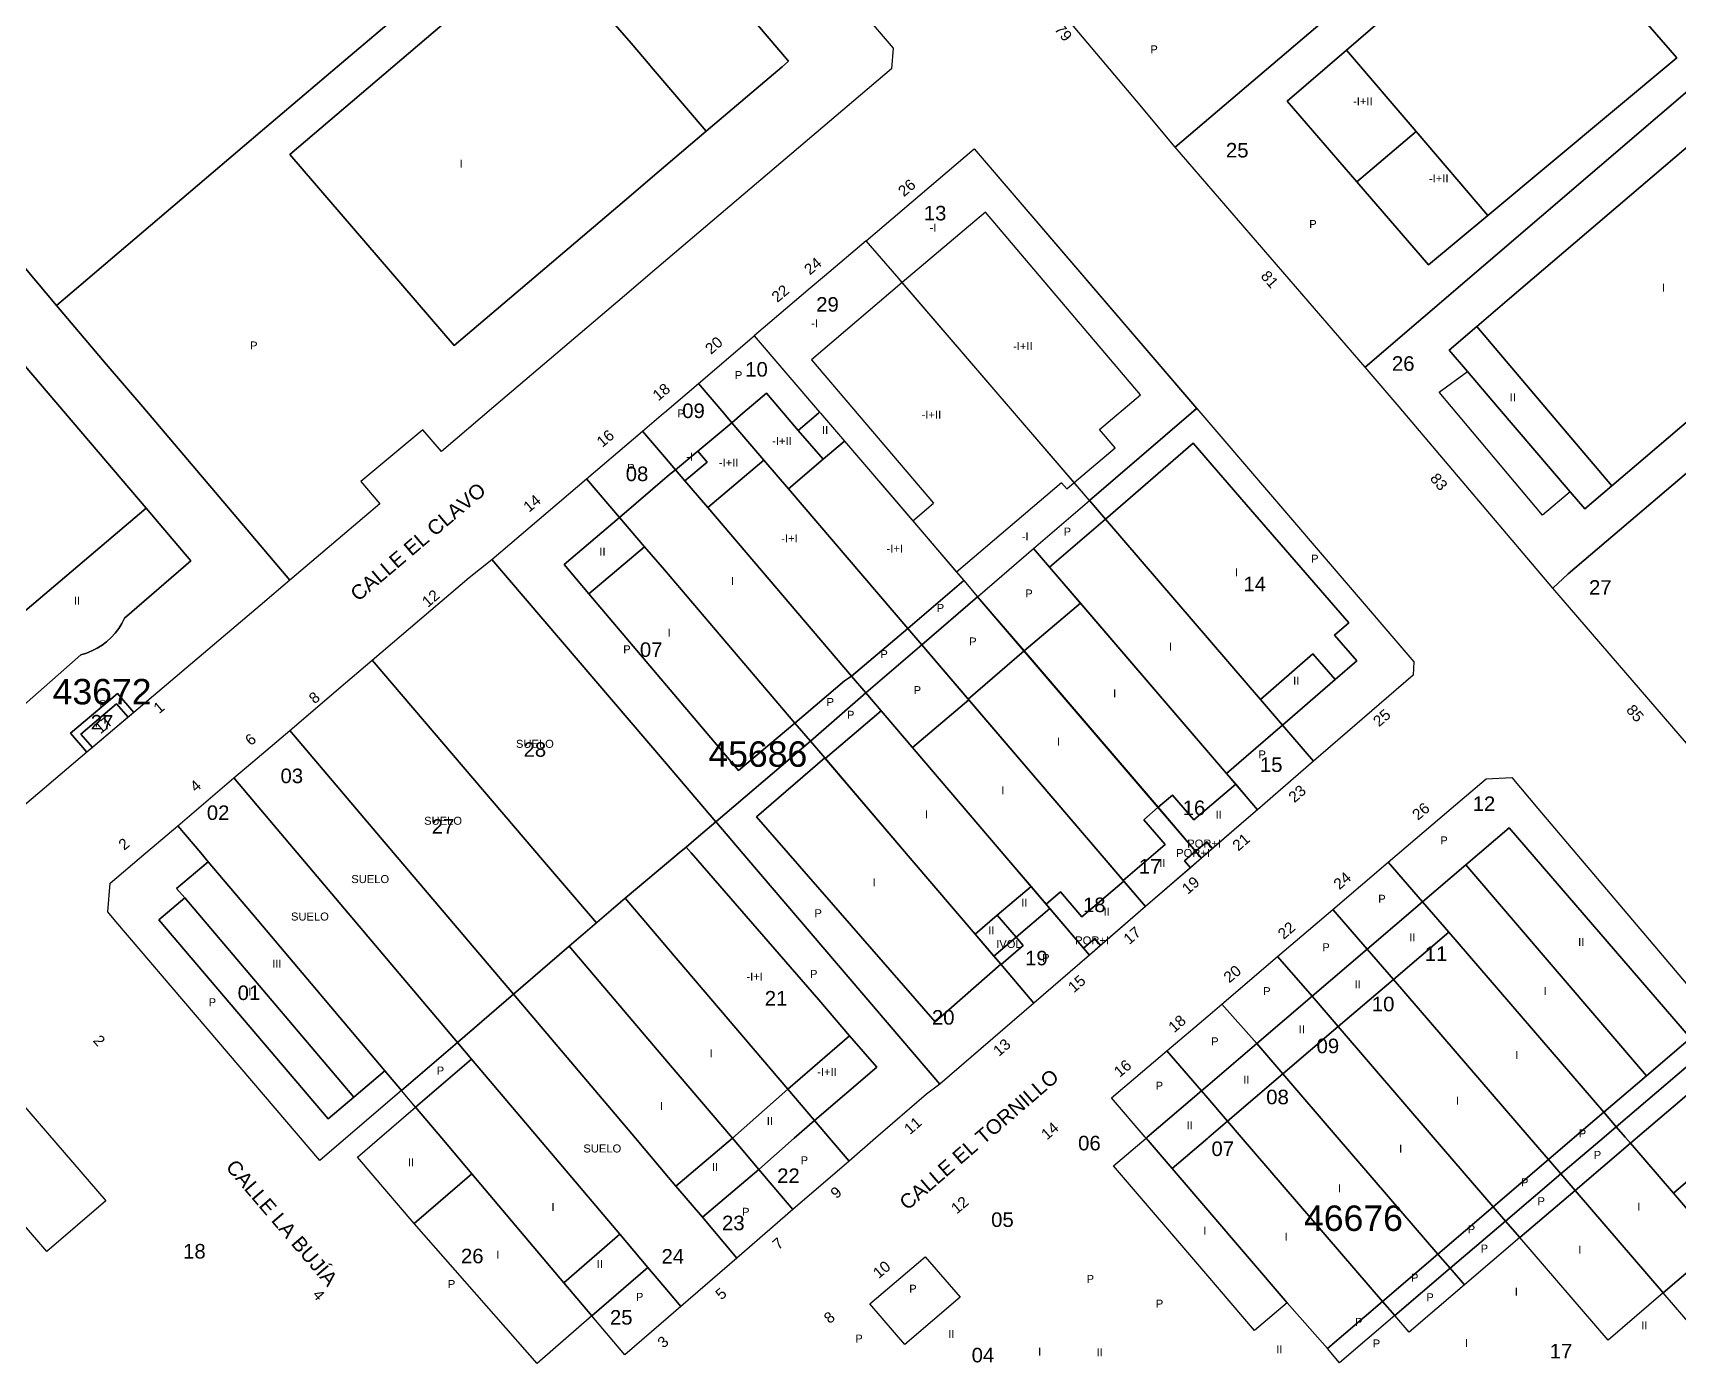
# Model space of a CAD drawing. Header units: millimetres. Extents: x 2440 to 3220, y 1839 to 2413.
# Drawn here: x 2876.5 to 3102.8, y 1839.4 to 2022.8 of the extents above; entities that cross this region are included whole.
import ezdxf
from ezdxf.enums import TextEntityAlignment as Align

# ---------------------------------------------------------------- set-up
doc = ezdxf.new("R2010")
doc.units = ezdxf.units.MM
for name, color, linetype in [('140200', 6, 'Continuous'), ('145101', 6, 'Continuous'), ('145201', 1, 'Continuous'), ('160132', 8, 'Continuous'), ('PG-AA', 8, 'Continuous'), ('PG-LI', 4, 'Continuous'), ('PG-LP', 6, 'Continuous'), ('TXT_CALLE', 7, 'Continuous'), ('TXT_NUM_POLICIA', 7, 'Continuous')]:
    doc.layers.add(name, color=color, linetype=linetype)
doc.styles.add('Arial', font='Arial Regular.ttf')
doc.styles.get("Standard").update_dxf_attribs({"font": 'ARIAL.TTF'})

msp = doc.modelspace()

# ---------------------------------------------------------------- linework, layer by layer
at = {"layer": '140200'}
for points in [[(2930.61, 2094.73), (2950.74, 2071.77), (2957.26, 2064.34), (2961.37, 2059.65), (2963.86, 2056.81), (2961.37, 2054.69), (2958.74, 2052.46), (2928.23, 2026.54), (2926.91, 2025.41), (2925.17, 2023.93), (2918.33, 2018.13), (2907.75, 2009.14), (2879.73, 1985.34), (2872.39, 1994.07), (2852.16, 2018.13), (2847.9, 2023.19), (2847.23, 2023.93), (2846.89, 2024.3), (2929.63, 2095.87), (2930.61, 2094.73), (2930.61, 2094.73)], [(3007.91, 2037.56), (3028.21, 2054.73), (3048.35, 2071.77), (3056.71, 2078.84), (3063.71, 2071.77), (3084.68, 2050.61), (3033.55, 2007.08), (3028.21, 2013.44), (3007.91, 2037.56), (3007.91, 2037.56)], [(3033.55, 2007.08), (3084.68, 2050.61), (3108.16, 2026.91), (3112.56, 2022.47), (3112.73, 2022.3), (3112.56, 2022.15), (3108.16, 2018.38), (3059.67, 1976.86), (3033.55, 2007.08), (3033.55, 2007.08)], [(2879.73, 1985.34), (2907.75, 2009.14), (2918.33, 2018.13), (2925.17, 2023.93)], [(2992.01, 2023.93), (2994.77, 2020.71), (2994.53, 2017.88), (2961.36, 1989.66), (2958.73, 1987.42), (2939.85, 1971.37), (2932.65, 1965.25), (2930.1, 1968.22), (2921.6, 1961.11), (2924.2, 1958.06), (2911.84, 1947.54), (2907.75, 1952.35), (2891.59, 1971.37), (2886.59, 1977.26), (2879.73, 1985.34), (2879.73, 1985.34)], [(3059.67, 1976.86), (3108.16, 2018.38), (3112.56, 2022.15), (3112.73, 2022.3), (3138.67, 1996.06), (3140.89, 1993.8), (3138.67, 1991.9), (3114.55, 1971.37), (3108.15, 1965.93), (3087.57, 1948.42), (3085.45, 1946.47), (3064.33, 1971.37), (3059.67, 1976.86), (3059.67, 1976.86)], [(3036.5, 1971.17), (3035.72, 1970.5), (3021.76, 1958.5), (3011.44, 1970.5), (2995.25, 1989.34), (2991.05, 1994.23), (3005.89, 2006.88), (3036.5, 1971.17), (3036.5, 1971.17)], [(2872.39, 1994.07), (2879.73, 1985.34), (2886.59, 1977.26), (2891.59, 1971.37), (2907.75, 1952.35), (2911.84, 1947.54), (2907.75, 1944.08), (2890.35, 1929.35), (2888.13, 1931.96), (2886.59, 1930.66), (2881.67, 1926.51), (2883.9, 1923.88), (2873.49, 1915.07)], [(3085.45, 1946.47), (3087.57, 1948.42), (3108.15, 1965.93), (3114.55, 1971.37), (3138.67, 1991.9), (3140.89, 1993.8), (3163.47, 1971.37), (3164.45, 1970.39), (3169.93, 1964.95), (3169.65, 1964.71), (3164.45, 1960.36), (3135.57, 1936.15), (3111.64, 1916.09), (3108.15, 1920.14), (3094.35, 1936.15), (3085.45, 1946.47), (3085.45, 1946.47)], [(2971.48, 1970.5), (2967.99, 1974.58), (2975.68, 1981.13), (2984.66, 1970.65), (2984.79, 1970.5), (2988.06, 1966.68), (3004.48, 1947.5), (3006.38, 1945.28), (2998.69, 1938.67), (2996.78, 1940.9), (2980.38, 1960.09), (2976.98, 1964.07), (2972.59, 1969.2), (2971.48, 1970.5), (2971.48, 1970.5)], [(2963.31, 1964.5), (2960.3, 1968.03), (2963.2, 1970.5), (2963.31, 1970.59), (2967.99, 1974.58), (2971.48, 1970.5), (2972.59, 1969.2), (2976.98, 1964.07), (2980.38, 1960.09), (2996.78, 1940.9), (2998.69, 1938.67), (2991, 1932.06), (2989.05, 1934.34), (2969.27, 1957.52), (2966.14, 1961.19), (2964.84, 1962.71), (2963.31, 1964.5), (2963.31, 1964.5)], [(3066.26, 1934.49), (3052.56, 1922.65), (3048.29, 1927.62), (3045.26, 1931.15), (3043.31, 1933.42), (3023.94, 1955.96), (3021.76, 1958.5), (3035.72, 1970.5), (3036.5, 1971.17), (3066.34, 1936.34), (3066.26, 1934.49), (3066.26, 1934.49)], [(2957.13, 1956.19), (2952.61, 1961.48), (2960.3, 1968.03), (2963.31, 1964.5), (2964.84, 1962.71), (2966.14, 1961.19), (2969.27, 1957.52), (2989.05, 1934.34), (2991, 1932.06), (2983.4, 1925.41), (2981.27, 1927.91), (2963.31, 1948.95), (2960.58, 1952.15), (2957.13, 1956.19), (2957.13, 1956.19)], [(2970.39, 1914.32), (2963.31, 1922.6), (2939.59, 1950.39), (2952.61, 1961.48), (2957.13, 1956.19), (2960.58, 1952.15), (2963.31, 1948.95), (2981.27, 1927.91), (2983.4, 1925.41), (2970.39, 1914.32), (2970.39, 1914.32)], [(3016.28, 1949.32), (3014.07, 1951.89), (3021.76, 1958.5), (3023.94, 1955.96), (3043.31, 1933.42), (3045.26, 1931.15), (3048.29, 1927.62), (3052.56, 1922.65), (3044.86, 1915.99), (3043.31, 1917.8), (3040.59, 1920.97), (3016.28, 1949.32), (3016.28, 1949.32)], [(3037.16, 1909.33), (3006.38, 1945.28), (3014.07, 1951.89), (3016.28, 1949.32), (3040.59, 1920.97), (3043.31, 1917.8), (3044.86, 1915.99), (3043.31, 1914.65), (3037.16, 1909.33), (3037.16, 1909.33)], [(2936.47, 1947.94), (2939.59, 1950.39), (2963.31, 1922.6), (2970.39, 1914.32), (2968.01, 1912.29), (2966.3, 1910.86), (2965.34, 1910.05), (2963.89, 1908.83), (2957.93, 1903.83), (2953.97, 1900.43), (2946.85, 1908.76), (2923.13, 1936.56), (2927.17, 1940), (2936.47, 1947.94), (2936.47, 1947.94)], [(3023.76, 1909.34), (2998.69, 1938.67), (3006.38, 1945.28), (3037.16, 1909.33), (3029.46, 1902.67), (3023.76, 1909.34), (3023.76, 1909.34)], [(3010.39, 1909.34), (2991, 1932.06), (2998.69, 1938.67), (3023.76, 1909.34), (3029.46, 1902.67), (3021.76, 1896.01), (3010.39, 1909.34), (3010.39, 1909.34)], [(2953.97, 1900.43), (2950.24, 1897.23), (2942.55, 1890.62), (2926.08, 1910.05), (2911.8, 1926.9), (2919.49, 1933.45), (2923.13, 1936.56), (2946.85, 1908.76), (2953.97, 1900.43), (2953.97, 1900.43)], [(2883.9, 1923.88), (2881.67, 1926.51), (2886.59, 1930.66), (2888.13, 1931.96), (2890.35, 1929.35), (2883.9, 1923.88), (2883.9, 1923.88)], [(2985.35, 1923.13), (2983.4, 1925.41), (2991, 1932.06), (3010.39, 1909.34), (3021.76, 1896.01), (3014.12, 1889.41), (3009.58, 1894.74), (2997.11, 1909.34), (2985.35, 1923.13), (2985.35, 1923.13)], [(2907.31, 1916.57), (2904.11, 1920.35), (2907.31, 1923.08), (2911.8, 1926.9), (2926.08, 1910.05), (2942.55, 1890.62), (2934.86, 1884), (2912.82, 1910.05), (2907.31, 1916.57), (2907.31, 1916.57)], [(2983.4, 1925.41), (2985.35, 1923.13), (2997.11, 1909.34), (3009.58, 1894.74), (3014.12, 1889.41), (3001.18, 1878.23), (2974.63, 1909.34), (2970.51, 1914.17), (2970.39, 1914.32), (2983.4, 1925.41), (2983.4, 1925.41)], [(2899.58, 1910.05), (2896.42, 1913.79), (2904.11, 1920.35), (2907.31, 1916.57), (2912.82, 1910.05), (2934.86, 1884), (2927.17, 1877.39), (2924.88, 1880.1), (2907.31, 1900.9), (2900.61, 1908.83), (2899.58, 1910.05), (2899.58, 1910.05)], [(3067.55, 1903.33), (3062.83, 1908.77), (3071.49, 1916.15), (3076.29, 1920.24), (3079.82, 1920.4), (3083.42, 1916.15), (3108.15, 1886.96), (3109.45, 1885.43), (3108.15, 1884.32), (3094.17, 1872.4), (3092.46, 1874.39), (3071.14, 1899.16), (3067.55, 1903.33), (3067.55, 1903.33)], [(2915.96, 1867.75), (2887.92, 1900.64), (2886.79, 1901.97), (2887.13, 1905.87), (2892.03, 1910.05), (2896.42, 1913.79), (2899.58, 1910.05), (2900.61, 1908.83), (2907.31, 1900.9), (2924.88, 1880.1), (2927.17, 1877.39), (2919.51, 1870.81), (2915.96, 1867.75), (2915.96, 1867.75)], [(2968.01, 1912.29), (2970.39, 1914.32), (2970.51, 1914.17), (2974.63, 1909.34), (3001.18, 1878.23), (2999.35, 1876.86), (2992.35, 1870.81), (2988.7, 1867.66), (2986.02, 1870.81), (2983.94, 1873.25), (2980.27, 1877.57), (2963.89, 1896.82), (2957.93, 1903.83), (2963.89, 1908.83), (2965.34, 1910.05), (2966.3, 1910.86), (2968.01, 1912.29), (2968.01, 1912.29)], [(3059.95, 1896.83), (3055.21, 1902.28), (3062.83, 1908.77), (3067.55, 1903.33), (3071.14, 1899.16), (3092.46, 1874.39), (3094.17, 1872.4), (3092.5, 1870.97), (3086.57, 1865.91), (3084.86, 1867.89), (3082.21, 1870.97), (3063.54, 1892.66), (3059.95, 1896.83), (3059.95, 1896.83)], [(2963.89, 1881.15), (2950.24, 1897.23), (2957.93, 1903.83), (2963.89, 1896.82), (2980.27, 1877.57), (2983.94, 1873.25), (2986.02, 1870.81), (2988.7, 1867.66), (2980.99, 1861), (2976.3, 1866.53), (2972.66, 1870.81), (2963.89, 1881.15), (2963.89, 1881.15)], [(3052.35, 1890.33), (3047.61, 1895.8), (3055.21, 1902.28), (3059.95, 1896.83), (3063.54, 1892.66), (3082.21, 1870.97), (3084.86, 1867.89), (3086.57, 1865.91), (3078.96, 1859.42), (3077.26, 1861.39), (3069.01, 1870.97), (3055.94, 1886.16), (3052.35, 1890.33), (3052.35, 1890.33)], [(2959.34, 1870.81), (2942.55, 1890.62), (2950.24, 1897.23), (2963.89, 1881.15), (2972.66, 1870.81), (2976.3, 1866.53), (2980.99, 1861), (2973.29, 1854.35), (2968.55, 1859.95), (2964.91, 1864.24), (2963.89, 1865.44), (2959.34, 1870.81), (2959.34, 1870.81)], [(3044.75, 1883.83), (3039.95, 1889.27), (3047.61, 1895.8), (3052.35, 1890.33), (3055.94, 1886.16), (3069.01, 1870.97), (3077.26, 1861.39), (3078.96, 1859.42), (3071.35, 1852.93), (3069.66, 1854.89), (3055.82, 1870.97), (3048.34, 1879.66), (3044.75, 1883.83), (3044.75, 1883.83)], [(2936.8, 1881.71), (2934.86, 1884), (2942.55, 1890.62), (2959.34, 1870.81), (2963.89, 1865.44), (2964.91, 1864.24), (2968.55, 1859.95), (2973.29, 1854.35), (2965.58, 1847.69), (2963.89, 1849.69), (2961.06, 1853.03), (2957.18, 1857.61), (2946.02, 1870.81), (2936.8, 1881.71), (2936.8, 1881.71)], [(3037.15, 1877.33), (3032.4, 1882.84), (3038.01, 1887.62), (3039.95, 1889.27), (3044.75, 1883.83), (3048.34, 1879.66), (3055.82, 1870.97), (3069.66, 1854.89), (3071.35, 1852.93), (3063.74, 1846.44), (3062.06, 1848.39), (3042.62, 1870.97), (3040.74, 1873.16), (3038.01, 1876.33), (3037.15, 1877.33), (3037.15, 1877.33)], [(3095.41, 1870.97), (3094.17, 1872.4), (3108.15, 1884.32), (3109.45, 1885.43), (3118.01, 1875.32), (3121.7, 1870.97), (3132.1, 1858.69), (3118.01, 1846.68), (3117.03, 1845.84), (3112.48, 1851.13), (3108.24, 1856.06), (3108.15, 1856.17), (3102.07, 1863.28), (3096.13, 1870.14), (3095.41, 1870.97), (3095.41, 1870.97)], [(2929.11, 1875.1), (2927.17, 1877.39), (2934.86, 1884), (2936.8, 1881.71), (2946.02, 1870.81), (2957.18, 1857.61), (2961.06, 1853.03), (2963.89, 1849.69), (2965.58, 1847.69), (2963.89, 1846.23), (2957.88, 1841.03), (2953.36, 1846.38), (2949.51, 1850.94), (2936.85, 1865.93), (2932.73, 1870.81), (2929.11, 1875.1), (2929.11, 1875.1)], [(3029.42, 1870.97), (3024.79, 1876.35), (3032.4, 1882.84), (3037.15, 1877.33), (3038.01, 1876.33), (3040.74, 1873.16), (3042.62, 1870.97), (3062.06, 1848.39), (3063.74, 1846.44), (3056.13, 1839.95), (3054.46, 1841.89), (3048.92, 1848.19), (3038.01, 1860.94), (3033.12, 1866.65), (3029.54, 1870.83), (3029.42, 1870.97), (3029.42, 1870.97)], [(3088.52, 1863.64), (3086.57, 1865.91), (3092.5, 1870.97), (3094.17, 1872.4), (3095.41, 1870.97), (3096.13, 1870.14), (3102.07, 1863.28), (3108.15, 1856.17), (3108.24, 1856.06), (3112.48, 1851.13), (3117.03, 1845.84), (3109.43, 1839.35), (3108.15, 1840.84), (3104.89, 1844.63), (3100.64, 1849.56), (3088.52, 1863.64), (3088.52, 1863.64)]]:
    msp.add_lwpolyline(points, dxfattribs=at)
at = {"layer": '160132'}
msp.add_lwpolyline([(3087.85, 1959.68), (3084.06, 1956.48), (3071.53, 1971.37), (3069.83, 1973.4), (3073.71, 1976.24)], dxfattribs=at)
at = {"layer": 'PG-LI'}
for p, q in [((3007.45, 1998.16), (2996.01, 1988.46)), ((3021.02, 1982.15), (3007.45, 1998.16)), ((2996.01, 1988.46), (2983.53, 1977.83)), ((3028.75, 1973.04), (3021.02, 1982.15)), ((2983.53, 1977.83), (3000.33, 1958.13)), ((3023.13, 1968.28), (3028.75, 1973.04)), ((3025.28, 1965.74), (3023.13, 1968.28)), ((3019.64, 1960.96), (3025.28, 1965.74)), ((3017.92, 1960.95), (3003.49, 1948.66)), ((3018.64, 1960.11), (3017.92, 1960.95)), ((3018.64, 1960.11), (3019.64, 1960.96)), ((2997.47, 1955.69), (3000.33, 1958.13))]:
    msp.add_line(p, q, dxfattribs=at)
for points in [[(2930.61, 2094.73), (2950.74, 2071.77), (2957.26, 2064.34), (2961.37, 2059.65), (2963.86, 2056.81), (2961.37, 2054.69), (2958.74, 2052.46), (2928.23, 2026.54), (2926.91, 2025.41), (2925.17, 2023.93), (2918.33, 2018.13), (2907.75, 2009.14), (2879.73, 1985.34), (2872.39, 1994.07), (2852.16, 2018.13), (2847.9, 2023.19), (2847.23, 2023.93), (2846.89, 2024.3), (2929.63, 2095.87), (2930.61, 2094.73), (2930.61, 2094.73)], [(3033.55, 2007.08), (3028.21, 2013.44), (3007.91, 2037.56), (3028.21, 2054.73), (3048.35, 2071.77), (3056.71, 2078.84), (3063.71, 2071.77), (3084.68, 2050.61), (3033.55, 2007.08), (3033.55, 2007.08)], [(3059.67, 1976.86), (3033.55, 2007.08), (3084.68, 2050.61), (3108.16, 2026.91), (3112.56, 2022.47), (3112.73, 2022.3), (3112.56, 2022.15), (3108.16, 2018.38), (3059.67, 1976.86), (3059.67, 1976.86)], [(2946.53, 2035.66), (2935.83, 2026.54), (2932.77, 2023.93), (2925.97, 2018.13), (2911.82, 2006.07), (2934.39, 1979.82), (2958.73, 2000.5), (2961.37, 2002.73), (2969.07, 2009.28), (2979.49, 2018.13), (2980.39, 2018.9), (2976.11, 2023.93), (2973.89, 2026.54), (2970.89, 2030.06), (2972.63, 2031.53), (2968.95, 2035.67), (2967.33, 2034.24), (2961.37, 2041.24), (2958.74, 2044.33), (2957.89, 2045.33), (2946.53, 2035.66), (2946.53, 2035.66)], [(2969.07, 2009.28), (2961.51, 2018.13), (2961.37, 2018.31), (2958.73, 2021.38), (2956.55, 2023.93), (2954.33, 2026.54), (2946.53, 2035.66), (2957.89, 2045.33), (2958.74, 2044.33), (2961.37, 2041.24), (2967.33, 2034.24), (2970.89, 2030.06), (2973.89, 2026.54), (2976.11, 2023.93), (2980.39, 2018.9), (2979.49, 2018.13), (2969.07, 2009.28), (2969.07, 2009.28)], [(3057.1, 2020.44), (3048.93, 2013.4), (3058.51, 2002.31), (3068.35, 1990.9), (3076.51, 1997.71), (3102.5, 2019.38), (3082.55, 2042.4), (3057.1, 2020.44), (3057.1, 2020.44)], [(3066.65, 2009.26), (3057.1, 2020.44), (3082.55, 2042.4), (3102.5, 2019.38), (3076.51, 1997.71), (3066.65, 2009.26), (3066.65, 2009.26)], [(2969.07, 2009.28), (2961.37, 2002.73), (2958.73, 2000.5), (2934.39, 1979.82), (2911.82, 2006.07), (2925.97, 2018.13), (2932.77, 2023.93), (2935.83, 2026.54), (2946.53, 2035.66), (2954.33, 2026.54), (2956.55, 2023.93), (2958.73, 2021.38), (2961.37, 2018.31), (2961.51, 2018.13), (2969.07, 2009.28), (2969.07, 2009.28)], [(2886.59, 1977.26), (2879.73, 1985.34), (2907.75, 2009.14), (2918.33, 2018.13), (2925.17, 2023.93)], [(2992.01, 2023.93), (2994.77, 2020.71), (2994.53, 2017.88), (2961.36, 1989.66), (2958.73, 1987.42), (2939.85, 1971.37), (2932.65, 1965.25), (2930.1, 1968.22), (2921.6, 1961.11), (2924.2, 1958.06), (2911.84, 1947.54), (2907.75, 1952.35), (2891.59, 1971.37), (2886.59, 1977.26), (2886.59, 1977.26)], [(3085.45, 1946.47), (3064.33, 1971.37), (3059.67, 1976.86), (3108.16, 2018.38), (3112.56, 2022.15), (3112.73, 2022.3), (3138.67, 1996.06), (3140.89, 1993.8), (3138.67, 1991.9), (3114.55, 1971.37), (3108.15, 1965.93), (3087.57, 1948.42), (3085.45, 1946.47), (3085.45, 1946.47)], [(3058.51, 2002.31), (3048.93, 2013.4), (3057.1, 2020.44), (3066.65, 2009.26), (3058.51, 2002.31), (3058.51, 2002.31)], [(3074.99, 1982.42), (3071.19, 1979.17), (3073.71, 1976.24), (3077.87, 1971.37), (3087.85, 1959.68), (3089.85, 1957.34), (3093.56, 1960.5), (3098.21, 1964.45), (3106.33, 1971.37), (3108.15, 1972.92), (3131.57, 1992.86), (3113.01, 2014.84), (3108.16, 2010.7), (3079.51, 1986.26), (3074.99, 1982.42), (3074.99, 1982.42)], [(3093.56, 1960.5), (3084.35, 1971.37), (3074.99, 1982.42), (3079.51, 1986.26), (3108.16, 2010.7), (3113.01, 2014.84), (3131.57, 1992.86), (3108.15, 1972.92), (3106.33, 1971.37), (3098.21, 1964.45), (3093.56, 1960.5), (3093.56, 1960.5)], [(2867.79, 1936.86), (2822.79, 1989.42), (2823.81, 1990.28), (2825.48, 1991.66), (2832.01, 1997.08), (2847.4, 2009.86), (2892.05, 1957.45), (2867.79, 1936.86), (2867.79, 1936.86)], [(2874.17, 1929.4), (2883.08, 1937.27), (2883.86, 1937.51), (2884.6, 1937.82), (2885.32, 1938.19), (2886.01, 1938.62), (2886.6, 1939.07), (2887.25, 1939.68), (2887.8, 1940.27), (2888.29, 1940.91), (2888.73, 1941.6), (2889.1, 1942.32), (2898.23, 1950.19), (2892.05, 1957.45), (2847.4, 2009.86)], [(3068.35, 1990.9), (3058.51, 2002.31), (3066.65, 2009.26), (3076.51, 1997.71), (3068.35, 1990.9), (3068.35, 1990.9)], [(3036.5, 1971.17), (3035.72, 1970.5), (3021.76, 1958.5), (3011.44, 1970.5), (2995.25, 1989.34), (2991.05, 1994.23), (3005.89, 2006.88), (3036.5, 1971.17), (3036.5, 1971.17)], [(2872.39, 1994.07), (2879.73, 1985.34), (2886.59, 1977.26), (2891.59, 1971.37), (2907.75, 1952.35), (2911.84, 1947.54), (2907.75, 1944.08), (2890.35, 1929.35), (2888.13, 1931.96), (2886.59, 1930.66), (2881.67, 1926.51), (2883.9, 1923.88), (2873.49, 1915.07)], [(3111.64, 1916.09), (3108.15, 1920.14), (3094.35, 1936.15), (3085.45, 1946.47), (3087.57, 1948.42), (3108.15, 1965.93), (3114.55, 1971.37), (3138.67, 1991.9), (3140.89, 1993.8), (3163.47, 1971.37), (3164.45, 1970.39), (3169.93, 1964.95), (3169.65, 1964.71), (3164.45, 1960.36), (3135.57, 1936.15), (3111.64, 1916.09), (3111.64, 1916.09)], [(2967.99, 1974.58), (2975.68, 1981.13), (2984.66, 1970.65), (2984.49, 1970.5), (2981.72, 1968.13), (2979.7, 1970.5), (2977.34, 1973.26), (2974.11, 1970.5), (2972.59, 1969.2), (2971.48, 1970.5), (2967.99, 1974.58), (2967.99, 1974.58)], [(3093.56, 1960.5), (3089.85, 1957.34), (3087.85, 1959.68), (3077.87, 1971.37), (3073.71, 1976.24), (3071.19, 1979.17), (3074.99, 1982.42), (3084.35, 1971.37), (3093.56, 1960.5), (3093.56, 1960.5)], [(2960.3, 1968.03), (2963.2, 1970.5), (2963.31, 1970.59), (2967.99, 1974.58), (2971.48, 1970.5), (2972.59, 1969.2), (2967.92, 1965.29), (2964.84, 1962.71), (2963.31, 1964.5), (2960.3, 1968.03), (2960.3, 1968.03)], [(2972.59, 1969.2), (2974.11, 1970.5), (2977.34, 1973.26), (2979.7, 1970.5), (2981.72, 1968.13), (2985.13, 1964.17), (2980.38, 1960.09), (2976.98, 1964.07), (2972.59, 1969.2), (2972.59, 1969.2)], [(2966.14, 1961.19), (2969.19, 1963.77), (2967.92, 1965.29), (2972.59, 1969.2), (2976.98, 1964.07), (2969.27, 1957.52), (2966.14, 1961.19), (2966.14, 1961.19)], [(2981.72, 1968.13), (2984.49, 1970.5), (2984.66, 1970.65), (2984.79, 1970.5), (2988.06, 1966.68), (2985.13, 1964.17), (2981.72, 1968.13), (2981.72, 1968.13)], [(3066.26, 1934.49), (3052.56, 1922.65), (3048.29, 1927.62), (3055.52, 1933.88), (3058.5, 1936.45), (3055.45, 1939.99), (3057.41, 1941.68), (3043.31, 1957.97), (3036, 1966.41), (3023.94, 1955.96), (3021.76, 1958.5), (3035.72, 1970.5), (3036.5, 1971.17), (3066.34, 1936.34), (3066.26, 1934.49), (3066.26, 1934.49)], [(2957.13, 1956.19), (2952.61, 1961.48), (2960.3, 1968.03), (2963.31, 1964.5), (2964.84, 1962.71), (2964.01, 1962.08), (2957.13, 1956.19), (2957.13, 1956.19)], [(2964.84, 1962.71), (2967.92, 1965.29), (2969.19, 1963.77), (2966.14, 1961.19), (2964.84, 1962.71), (2964.84, 1962.71)], [(2980.38, 1960.09), (2985.13, 1964.17), (2988.06, 1966.68), (3004.48, 1947.5), (2996.78, 1940.9), (2980.38, 1960.09), (2980.38, 1960.09)], [(3023.94, 1955.96), (3036, 1966.41), (3043.31, 1957.97), (3057.41, 1941.68), (3055.45, 1939.99), (3058.5, 1936.45), (3055.52, 1933.88), (3052.47, 1937.4), (3045.26, 1931.15), (3043.31, 1933.42), (3023.94, 1955.96), (3023.94, 1955.96)], [(2981.27, 1927.91), (2963.31, 1948.95), (2960.58, 1952.15), (2957.13, 1956.19), (2964.01, 1962.08), (2964.84, 1962.71), (2966.14, 1961.19), (2969.27, 1957.52), (2989.05, 1934.34), (2988.06, 1933.69), (2981.27, 1927.91), (2981.27, 1927.91)], [(2969.27, 1957.52), (2976.98, 1964.07), (2980.38, 1960.09), (2996.78, 1940.9), (2989.05, 1934.34), (2969.27, 1957.52), (2969.27, 1957.52)], [(2981.27, 1927.91), (2983.4, 1925.41), (2970.39, 1914.32), (2963.31, 1922.6), (2939.59, 1950.39), (2952.61, 1961.48), (2957.13, 1956.19), (2949.53, 1949.69), (2952.92, 1945.68), (2973.51, 1921.39), (2981.27, 1927.91), (2981.27, 1927.91)], [(3014.07, 1951.89), (3021.76, 1958.5), (3023.94, 1955.96), (3016.28, 1949.32), (3014.07, 1951.89), (3014.07, 1951.89)], [(2892.05, 1957.45), (2898.23, 1950.19), (2889.1, 1942.32), (2888.73, 1941.6), (2888.29, 1940.91), (2887.8, 1940.27), (2887.25, 1939.68), (2886.6, 1939.07), (2886.01, 1938.62), (2885.32, 1938.19), (2884.6, 1937.82), (2883.86, 1937.51), (2883.08, 1937.27), (2874.17, 1929.4), (2867.79, 1936.86), (2892.05, 1957.45), (2892.05, 1957.45)], [(2952.92, 1945.68), (2949.53, 1949.69), (2957.13, 1956.19), (2960.58, 1952.15), (2952.92, 1945.68), (2952.92, 1945.68)], [(3016.28, 1949.32), (3023.94, 1955.96), (3043.31, 1933.42), (3045.26, 1931.15), (3048.29, 1927.62), (3043.31, 1923.32), (3040.59, 1920.97), (3016.28, 1949.32), (3016.28, 1949.32)], [(2981.27, 1927.91), (2973.51, 1921.39), (2952.92, 1945.68), (2960.58, 1952.15), (2963.31, 1948.95), (2981.27, 1927.91), (2981.27, 1927.91)], [(3012.77, 1937.82), (3006.38, 1945.28), (3014.07, 1951.89), (3016.28, 1949.32), (3020.52, 1944.38), (3012.77, 1937.82), (3012.77, 1937.82)], [(2936.47, 1947.94), (2939.59, 1950.39), (2963.31, 1922.6), (2970.39, 1914.32), (2968.01, 1912.29), (2966.3, 1910.86), (2965.34, 1910.05), (2963.89, 1908.83), (2957.93, 1903.83), (2953.97, 1900.43), (2946.85, 1908.76), (2923.13, 1936.56), (2927.17, 1940), (2936.47, 1947.94), (2936.47, 1947.94)], [(2996.78, 1940.9), (3004.48, 1947.5), (3006.38, 1945.28), (2998.69, 1938.67), (2996.78, 1940.9), (2996.78, 1940.9)], [(3005.09, 1931.18), (2998.69, 1938.67), (3006.38, 1945.28), (3012.77, 1937.82), (3005.09, 1931.18), (3005.09, 1931.18)], [(3031.18, 1916.32), (3012.77, 1937.82), (3020.52, 1944.38), (3040.59, 1920.97), (3041.87, 1919.48), (3036.09, 1914.58), (3033.16, 1918), (3031.18, 1916.32), (3031.18, 1916.32)], [(2989.05, 1934.34), (2996.78, 1940.9), (2998.69, 1938.67), (2991, 1932.06), (2989.05, 1934.34), (2989.05, 1934.34)], [(2997.42, 1924.54), (2991, 1932.06), (2998.69, 1938.67), (3005.17, 1931.09), (2997.42, 1924.54), (2997.42, 1924.54)], [(3026.41, 1906.24), (3023.76, 1909.34), (3005.09, 1931.18), (3012.77, 1937.82), (3031.18, 1916.32), (3029.21, 1914.62), (3032.14, 1911.2), (3026.41, 1906.24), (3026.41, 1906.24)], [(3045.26, 1931.15), (3052.47, 1937.4), (3055.52, 1933.88), (3048.29, 1927.62), (3045.26, 1931.15), (3045.26, 1931.15)], [(2953.97, 1900.43), (2950.24, 1897.23), (2942.55, 1890.62), (2926.08, 1910.05), (2911.8, 1926.9), (2919.49, 1933.45), (2923.13, 1936.56), (2946.85, 1908.76), (2953.97, 1900.43), (2953.97, 1900.43)], [(2989.05, 1934.34), (2991, 1932.06), (2983.4, 1925.41), (2981.27, 1927.91), (2988.06, 1933.69), (2989.05, 1934.34), (2989.05, 1934.34)], [(2884.67, 1924.53), (2883.9, 1923.88), (2881.67, 1926.51), (2886.59, 1930.66), (2888.13, 1931.96), (2890.35, 1929.35), (2889.59, 1928.7), (2888.01, 1930.55), (2883.08, 1926.39), (2884.67, 1924.53), (2884.67, 1924.53)], [(2884.67, 1924.53), (2883.08, 1926.39), (2888.01, 1930.55), (2889.59, 1928.7), (2884.67, 1924.53), (2884.67, 1924.53)], [(2985.43, 1923.04), (2985.35, 1923.13), (2983.4, 1925.41), (2991, 1932.06), (2993.11, 1929.59), (2985.43, 1923.04), (2985.43, 1923.04)], [(3015.79, 1903.01), (3010.39, 1909.34), (2997.42, 1924.54), (3005.17, 1931.09), (3023.76, 1909.34), (3026.49, 1906.15), (3020.7, 1901.25), (3017.78, 1904.69), (3015.79, 1903.01), (3015.79, 1903.01)], [(3006.04, 1898.89), (2997.11, 1909.34), (2985.43, 1923.04), (2993.11, 1929.59), (3010.39, 1909.34), (3013.72, 1905.44), (3009.08, 1901.49), (3006.04, 1898.89), (3006.04, 1898.89)], [(2907.31, 1916.57), (2904.11, 1920.35), (2907.31, 1923.08), (2911.8, 1926.9), (2926.08, 1910.05), (2942.55, 1890.62), (2934.86, 1884), (2912.82, 1910.05), (2907.31, 1916.57), (2907.31, 1916.57)], [(3040.59, 1920.97), (3043.31, 1923.32), (3048.29, 1927.62), (3052.56, 1922.65), (3044.86, 1915.99), (3043.31, 1917.8), (3040.59, 1920.97), (3040.59, 1920.97)], [(2983.4, 1925.41), (2985.35, 1923.13), (2975.99, 1915), (3000.55, 1886.84), (3009.58, 1894.74), (3014.12, 1889.41), (3001.18, 1878.23), (2974.63, 1909.34), (2970.51, 1914.17), (2970.39, 1914.32), (2983.4, 1925.41), (2983.4, 1925.41)], [(2975.99, 1915), (2985.35, 1923.13), (2997.11, 1909.34), (3009.58, 1894.74), (3000.55, 1886.84), (2975.99, 1915), (2975.99, 1915)], [(2899.58, 1910.05), (2896.42, 1913.79), (2904.11, 1920.35), (2907.31, 1916.57), (2912.82, 1910.05), (2934.86, 1884), (2927.17, 1877.39), (2924.88, 1880.1), (2907.31, 1900.9), (2900.61, 1908.83), (2899.58, 1910.05), (2899.58, 1910.05)], [(3036.36, 1910.27), (3031.18, 1916.32), (3033.16, 1918), (3036.09, 1914.58), (3041.87, 1919.48), (3043.31, 1917.8), (3044.86, 1915.99), (3043.31, 1914.65), (3038.68, 1910.64), (3037.88, 1911.58), (3036.36, 1910.27), (3036.36, 1910.27)], [(3062.83, 1908.77), (3071.49, 1916.15), (3076.29, 1920.24), (3079.82, 1920.4), (3083.42, 1916.15), (3108.15, 1886.96), (3109.45, 1885.43), (3108.15, 1884.32), (3094.17, 1872.4), (3092.46, 1874.39), (3098.33, 1879.41), (3104.39, 1884.58), (3079.47, 1913.52), (3073.51, 1908.42), (3067.55, 1903.33), (3062.83, 1908.77), (3062.83, 1908.77)], [(3035.65, 1908.02), (3029.46, 1902.67), (3026.41, 1906.24), (3032.14, 1911.2), (3029.21, 1914.62), (3031.18, 1916.32), (3036.35, 1910.28), (3034.83, 1908.97), (3035.65, 1908.02), (3035.65, 1908.02)], [(2924.88, 1880.1), (2927.17, 1877.39), (2919.51, 1870.81), (2915.96, 1867.75), (2887.92, 1900.64), (2886.79, 1901.97), (2887.13, 1905.87), (2892.03, 1910.05), (2896.42, 1913.79), (2899.58, 1910.05), (2900.61, 1908.83), (2896.26, 1905.14), (2897.37, 1903.85), (2893.83, 1900.85), (2917.07, 1873.47), (2920.62, 1876.48), (2924.88, 1880.1), (2924.88, 1880.1)], [(2968.01, 1912.29), (2970.39, 1914.32), (2970.51, 1914.17), (2974.63, 1909.34), (3001.18, 1878.23), (2999.35, 1876.86), (2992.35, 1870.81), (2988.7, 1867.66), (2986.02, 1870.81), (2983.94, 1873.25), (2992.51, 1880.59), (2988.78, 1884.92), (2984.55, 1889.84), (2967, 1910.05), (2966.3, 1910.86), (2968.01, 1912.29), (2968.01, 1912.29)], [(3073.51, 1908.42), (3079.47, 1913.52), (3104.39, 1884.58), (3098.33, 1879.41), (3073.51, 1908.42), (3073.51, 1908.42)], [(2957.93, 1903.83), (2963.89, 1908.83), (2965.34, 1910.05), (2966.3, 1910.86), (2967, 1910.05), (2984.55, 1889.84), (2988.78, 1884.92), (2980.27, 1877.57), (2963.89, 1896.82), (2957.93, 1903.83), (2957.93, 1903.83)], [(3035.65, 1908.02), (3034.83, 1908.97), (3036.35, 1910.28), (3037.16, 1909.33), (3035.65, 1908.02), (3035.65, 1908.02)], [(3038.68, 1910.64), (3037.16, 1909.33), (3036.36, 1910.27), (3037.88, 1911.58), (3038.68, 1910.64), (3038.68, 1910.64)], [(2897.37, 1903.85), (2896.26, 1905.14), (2900.61, 1908.83), (2907.31, 1900.9), (2924.88, 1880.1), (2920.62, 1876.48), (2897.37, 1903.85), (2897.37, 1903.85)], [(3055.21, 1902.28), (3062.83, 1908.77), (3067.55, 1903.33), (3059.95, 1896.83), (3055.21, 1902.28), (3055.21, 1902.28)], [(3067.55, 1903.33), (3073.51, 1908.42), (3098.33, 1879.41), (3092.46, 1874.39), (3071.14, 1899.16), (3067.55, 1903.33), (3067.55, 1903.33)], [(3020.95, 1896.96), (3015.79, 1903.01), (3017.78, 1904.69), (3020.7, 1901.25), (3026.49, 1906.15), (3029.46, 1902.67), (3023.28, 1897.32), (3022.48, 1898.26), (3020.95, 1896.96), (3020.95, 1896.96)], [(2920.62, 1876.48), (2917.07, 1873.47), (2893.83, 1900.85), (2897.37, 1903.85), (2920.62, 1876.48), (2920.62, 1876.48)], [(2950.24, 1897.23), (2957.93, 1903.83), (2963.89, 1896.82), (2980.27, 1877.57), (2972.66, 1870.81), (2963.89, 1881.15), (2950.24, 1897.23), (2950.24, 1897.23)], [(3011.67, 1898.45), (3009.08, 1901.49), (3013.72, 1905.44), (3016.31, 1902.4), (3011.67, 1898.45), (3011.67, 1898.45)], [(3059.95, 1896.83), (3067.55, 1903.33), (3071.14, 1899.16), (3063.54, 1892.66), (3059.95, 1896.83), (3059.95, 1896.83)], [(3008.63, 1895.85), (3006.04, 1898.89), (3009.08, 1901.49), (3011.67, 1898.45), (3008.63, 1895.85), (3008.63, 1895.85)], [(3016.31, 1902.4), (3021.76, 1896.01), (3014.12, 1889.41), (3009.61, 1894.71), (3012.65, 1897.3), (3011.67, 1898.45), (3016.31, 1902.4), (3016.31, 1902.4)], [(3047.61, 1895.8), (3055.21, 1902.28), (3059.95, 1896.83), (3052.35, 1890.33), (3047.61, 1895.8), (3047.61, 1895.8)], [(3063.54, 1892.66), (3071.14, 1899.16), (3092.46, 1874.39), (3088.46, 1870.97), (3084.86, 1867.89), (3082.21, 1870.97), (3063.54, 1892.66), (3063.54, 1892.66)], [(2942.55, 1890.62), (2950.24, 1897.23), (2963.89, 1881.15), (2972.66, 1870.81), (2964.91, 1864.24), (2963.89, 1865.44), (2959.34, 1870.81), (2942.55, 1890.62), (2942.55, 1890.62)], [(3009.61, 1894.71), (3009.58, 1894.74), (3008.63, 1895.85), (3011.67, 1898.45), (3012.65, 1897.3), (3009.61, 1894.71), (3009.61, 1894.71)], [(3023.28, 1897.32), (3021.76, 1896.01), (3020.95, 1896.96), (3022.48, 1898.26), (3023.28, 1897.32), (3023.28, 1897.32)], [(3052.35, 1890.33), (3059.95, 1896.83), (3063.54, 1892.66), (3055.94, 1886.16), (3052.35, 1890.33), (3052.35, 1890.33)], [(3039.95, 1889.27), (3047.61, 1895.8), (3052.35, 1890.33), (3044.75, 1883.83), (3039.95, 1889.27), (3039.95, 1889.27)], [(3055.94, 1886.16), (3063.54, 1892.66), (3082.21, 1870.97), (3084.86, 1867.89), (3077.26, 1861.39), (3069.01, 1870.97), (3055.94, 1886.16), (3055.94, 1886.16)], [(2934.86, 1884), (2942.55, 1890.62), (2959.34, 1870.81), (2963.89, 1865.44), (2964.91, 1864.24), (2968.55, 1859.95), (2973.29, 1854.35), (2965.58, 1847.69), (2963.89, 1849.69), (2961.06, 1853.03), (2957.18, 1857.61), (2946.02, 1870.81), (2936.8, 1881.71), (2934.86, 1884), (2934.86, 1884)], [(3044.75, 1883.83), (3052.35, 1890.33), (3055.94, 1886.16), (3048.34, 1879.66), (3044.75, 1883.83), (3044.75, 1883.83)], [(3032.4, 1882.84), (3038.01, 1887.62), (3039.95, 1889.27), (3044.75, 1883.83), (3038.01, 1878.07), (3037.15, 1877.33), (3032.4, 1882.84), (3032.4, 1882.84)], [(3048.34, 1879.66), (3055.94, 1886.16), (3069.01, 1870.97), (3077.26, 1861.39), (3069.66, 1854.89), (3055.82, 1870.97), (3048.34, 1879.66), (3048.34, 1879.66)], [(3094.17, 1872.4), (3108.15, 1884.32), (3109.45, 1885.43), (3118.01, 1875.32), (3121.7, 1870.97), (3132.1, 1858.69), (3118.01, 1846.68), (3117.03, 1845.84), (3112.48, 1851.13), (3118.01, 1855.86), (3118.29, 1856.1), (3124.4, 1861.33), (3118.01, 1868.76), (3116.11, 1870.97), (3108.15, 1880.22), (3108.06, 1880.32), (3101.99, 1875.14), (3097.1, 1870.97), (3096.13, 1870.14), (3095.41, 1870.97), (3094.17, 1872.4), (3094.17, 1872.4)], [(2927.17, 1877.39), (2934.86, 1884), (2936.8, 1881.71), (2929.11, 1875.1), (2927.17, 1877.39), (2927.17, 1877.39)], [(2980.27, 1877.57), (2988.78, 1884.92), (2992.51, 1880.59), (2983.94, 1873.25), (2980.27, 1877.57), (2980.27, 1877.57)], [(3037.15, 1877.33), (3038.01, 1878.07), (3044.75, 1883.83), (3048.34, 1879.66), (3040.74, 1873.16), (3038.01, 1876.33), (3037.15, 1877.33), (3037.15, 1877.33)], [(2929.11, 1875.1), (2936.8, 1881.71), (2946.02, 1870.81), (2957.18, 1857.61), (2949.51, 1850.94), (2936.85, 1865.93), (2932.73, 1870.81), (2929.11, 1875.1), (2929.11, 1875.1)], [(3024.79, 1876.35), (3032.4, 1882.84), (3037.15, 1877.33), (3029.7, 1870.97), (3029.54, 1870.83), (3029.42, 1870.97), (3024.79, 1876.35), (3024.79, 1876.35)], [(3040.74, 1873.16), (3048.34, 1879.66), (3055.82, 1870.97), (3069.66, 1854.89), (3062.06, 1848.39), (3042.62, 1870.97), (3040.74, 1873.16), (3040.74, 1873.16)], [(3096.13, 1870.14), (3097.1, 1870.97), (3101.99, 1875.14), (3108.06, 1880.32), (3108.15, 1880.22), (3116.11, 1870.97), (3118.01, 1868.76), (3124.4, 1861.33), (3118.29, 1856.1), (3118.01, 1856.43), (3108.15, 1867.93), (3107.88, 1868.25), (3102.07, 1863.28), (3096.13, 1870.14), (3096.13, 1870.14)], [(2878.43, 1855.23), (2865.83, 1869.85), (2873.94, 1876.83), (2886.54, 1862.21), (2878.43, 1855.23), (2878.43, 1855.23)], [(2972.66, 1870.81), (2980.27, 1877.57), (2983.94, 1873.25), (2981.17, 1870.81), (2976.3, 1866.53), (2972.66, 1870.81), (2972.66, 1870.81)], [(3029.54, 1870.83), (3029.7, 1870.97), (3037.15, 1877.33), (3038.01, 1876.33), (3040.74, 1873.16), (3038.17, 1870.97), (3038.01, 1870.83), (3033.12, 1866.65), (3029.54, 1870.83), (3029.54, 1870.83)], [(2928.91, 1859.1), (2921.12, 1868.2), (2924.14, 1870.81), (2929.11, 1875.1), (2932.73, 1870.81), (2936.85, 1865.93), (2928.91, 1859.1), (2928.91, 1859.1)], [(3084.86, 1867.89), (3088.46, 1870.97), (3092.46, 1874.39), (3094.17, 1872.4), (3092.5, 1870.97), (3086.57, 1865.91), (3084.86, 1867.89), (3084.86, 1867.89)], [(2976.3, 1866.53), (2981.17, 1870.81), (2983.94, 1873.25), (2986.02, 1870.81), (2988.7, 1867.66), (2980.99, 1861), (2976.3, 1866.53), (2976.3, 1866.53)], [(3033.12, 1866.65), (3038.01, 1870.83), (3038.17, 1870.97), (3040.74, 1873.16), (3042.62, 1870.97), (3062.06, 1848.39), (3054.46, 1841.89), (3048.92, 1848.19), (3038.01, 1860.94), (3033.12, 1866.65), (3033.12, 1866.65)], [(3086.57, 1865.91), (3092.5, 1870.97), (3094.17, 1872.4), (3095.41, 1870.97), (3096.13, 1870.14), (3088.52, 1863.64), (3086.57, 1865.91), (3086.57, 1865.91)], [(2964.91, 1864.24), (2972.66, 1870.81), (2976.3, 1866.53), (2968.55, 1859.95), (2964.91, 1864.24), (2964.91, 1864.24)], [(3025.07, 1867), (3029.54, 1870.83), (3033.12, 1866.65), (3038.01, 1860.94), (3048.92, 1848.19), (3044.45, 1844.36), (3038.01, 1851.88), (3025.07, 1867), (3025.07, 1867)], [(3088.52, 1863.64), (3096.13, 1870.14), (3102.07, 1863.28), (3108.15, 1856.17), (3108.24, 1856.06), (3108.15, 1855.98), (3100.64, 1849.56), (3088.52, 1863.64), (3088.52, 1863.64)], [(3077.26, 1861.39), (3084.86, 1867.89), (3086.57, 1865.91), (3078.96, 1859.42), (3077.26, 1861.39), (3077.26, 1861.39)], [(3102.07, 1863.28), (3107.88, 1868.25), (3108.15, 1867.93), (3118.01, 1856.43), (3118.29, 1856.1), (3118.01, 1855.86), (3112.48, 1851.13), (3108.24, 1856.06), (3108.15, 1856.17), (3102.07, 1863.28), (3102.07, 1863.28)], [(2928.91, 1859.1), (2936.85, 1865.93), (2949.51, 1850.94), (2953.36, 1846.38), (2945.81, 1839.83), (2928.91, 1859.1), (2928.91, 1859.1)], [(2968.55, 1859.95), (2976.3, 1866.53), (2980.99, 1861), (2973.29, 1854.35), (2968.55, 1859.95), (2968.55, 1859.95)], [(3078.96, 1859.42), (3086.57, 1865.91), (3088.52, 1863.64), (3080.92, 1857.15), (3078.96, 1859.42), (3078.96, 1859.42)], [(3080.92, 1857.15), (3088.52, 1863.64), (3100.64, 1849.56), (3093.05, 1843.06), (3080.92, 1857.15), (3080.92, 1857.15)], [(3069.66, 1854.89), (3077.26, 1861.39), (3078.96, 1859.42), (3071.35, 1852.93), (3069.66, 1854.89), (3069.66, 1854.89)], [(3071.35, 1852.93), (3078.96, 1859.42), (3080.92, 1857.15), (3073.31, 1850.65), (3071.35, 1852.93), (3071.35, 1852.93)], [(2949.51, 1850.94), (2957.18, 1857.61), (2961.06, 1853.03), (2953.36, 1846.38), (2949.51, 1850.94), (2949.51, 1850.94)], [(3100.64, 1849.56), (3108.15, 1855.98), (3108.24, 1856.06), (3112.48, 1851.13), (3108.15, 1847.42), (3104.89, 1844.63), (3100.64, 1849.56), (3100.64, 1849.56)], [(2991.57, 1848.04), (2999.18, 1854.52), (3003.97, 1848.95), (2996.37, 1842.45), (2991.57, 1848.04), (2991.57, 1848.04)], [(3062.06, 1848.39), (3069.66, 1854.89), (3071.35, 1852.93), (3063.74, 1846.44), (3062.06, 1848.39), (3062.06, 1848.39)], [(2953.36, 1846.38), (2961.06, 1853.03), (2963.89, 1849.69), (2965.58, 1847.69), (2963.89, 1846.23), (2957.88, 1841.03), (2953.36, 1846.38), (2953.36, 1846.38)], [(3063.74, 1846.44), (3071.35, 1852.93), (3073.31, 1850.65), (3065.71, 1844.16), (3063.74, 1846.44), (3063.74, 1846.44)], [(3054.46, 1841.89), (3062.06, 1848.39), (3063.74, 1846.44), (3056.13, 1839.95), (3054.46, 1841.89), (3054.46, 1841.89)]]:
    msp.add_lwpolyline(points, dxfattribs=at)
at = {"layer": 'PG-LP'}
for points in [[(2930.6, 2094.73), (2950.73, 2071.77), (2957.25, 2064.34), (2961.36, 2059.65), (2963.85, 2056.81), (2961.36, 2054.69), (2958.73, 2052.46), (2928.23, 2026.54), (2926.9, 2025.41), (2925.16, 2023.93), (2918.33, 2018.13), (2907.75, 2009.14), (2879.73, 1985.34), (2872.39, 1994.07), (2852.16, 2018.13), (2847.9, 2023.19), (2847.22, 2023.93), (2846.89, 2024.3), (2929.63, 2095.87), (2930.6, 2094.73)], [(2991.05, 1994.23), (3005.89, 2006.88)], [(3005.89, 2006.88), (3036.49, 1971.17)], [(2995.25, 1989.34), (2991.05, 1994.23), (2985.32, 1989.34), (2983.37, 1987.68), (2975.68, 1981.13), (2984.66, 1970.65), (2984.79, 1970.5), (2988.06, 1966.68), (2997.47, 1955.69)], [(2995.25, 1989.34), (2991.05, 1994.23)], [(2996.01, 1988.46), (2995.25, 1989.34)], [(2996.01, 1988.46), (2995.25, 1989.34)], [(3019.64, 1960.96), (3011.44, 1970.5), (2996.01, 1988.46)], [(3011.44, 1970.5), (2996.01, 1988.46)], [(3019.64, 1960.96), (3011.44, 1970.5)], [(3035.72, 1970.5), (3021.76, 1958.5)], [(3036.49, 1971.17), (3035.72, 1970.5)], [(3003.49, 1948.66), (3004.48, 1947.5), (3006.38, 1945.28), (3014.07, 1951.89), (3021.76, 1958.5), (3019.64, 1960.96)], [(3021.76, 1958.5), (3019.64, 1960.96)], [(2997.47, 1955.69), (3003.49, 1948.66)], [(2883.9, 1923.88), (2881.67, 1926.51), (2886.59, 1930.66), (2888.13, 1931.96), (2890.35, 1929.35), (2883.9, 1923.88), (2883.9, 1923.88)]]:
    msp.add_lwpolyline(points, dxfattribs=at)

# ---------------------------------------------------------------- texts
at = {"layer": '145101'}
for s, p in [('43672', (2886.01, 1929.42)), ('45686', (2976.16, 1920.84)), ('46676', (3058.05, 1857.02))]:
    msp.add_text(s, height=3.5, dxfattribs=at).set_placement(p, align=Align.BOTTOM_CENTER)
at = {"layer": '145201'}
for s, p in [('25', (3042.07, 2005.07)), ('13', (3000.53, 1996.42)), ('29', (2985.74, 1983.87)), ('26', (3064.89, 1975.74)), ('10', (2975.98, 1974.94)), ('09', (2967.32, 1969.24)), ('08', (2959.55, 1960.57)), ('14', (3044.48, 1945.43)), ('27', (3091.99, 1944.95)), ('07', (2961.5, 1936.4)), ('27', (2886.01, 1926.42)), ('28', (2945.51, 1922.67)), ('03', (2912.09, 1919.04)), ('15', (3046.74, 1920.58)), ('16', (3036.12, 1914.65)), ('12', (3075.99, 1915.21)), ('02', (2901.96, 1913.98)), ('27', (2932.89, 1912.09)), ('17', (3030.09, 1906.61)), ('18', (3022.42, 1901.31)), ('19', (3014.46, 1893.99)), ('11', (3069.4, 1894.6)), ('01', (2906.2, 1889.22)), ('21', (2978.67, 1888.46)), ('10', (3062.13, 1887.67)), ('20', (3001.65, 1885.84)), ('09', (3054.53, 1881.91)), ('08', (3047.61, 1874.89)), ('06', (3021.75, 1868.55)), ('07', (3040.08, 1867.77)), ('22', (2980.37, 1864.06)), ('05', (3009.79, 1858.02)), ('23', (2972.79, 1857.57)), ('18', (2898.7, 1853.68)), ('26', (2936.9, 1853.02)), ('24', (2964.47, 1852.98)), ('25', (2957.38, 1844.59)), ('17', (3086.58, 1839.94)), ('04', (3007.11, 1839.4))]:
    msp.add_text(s, height=2, dxfattribs=at).set_placement(p, align=Align.BOTTOM_CENTER)
at = {"layer": 'PG-AA'}
for s, p in [('P', (3030.64, 2019.66)), ('-I+II', (3059.34, 2012.53)), ('I', (2935.37, 2003.93)), ('-I+II', (3069.78, 2001.9)), ('P', (3052.48, 1995.64)), ('I', (3100.67, 1986.9)), ('P', (2906.87, 1978.94)), ('P', (2973.51, 1974.87)), ('II', (3079.96, 1971.79)), ('P', (2965.6, 1969.59)), ('-I+II', (2979.47, 1965.81)), ('II', (2985.41, 1967.3)), ('-I', (2966.8, 1963.67)), ('P', (2958.71, 1962.11)), ('-I+II', (2972.14, 1962.83)), ('-I+I', (2980.51, 1952.41)), ('P', (3018.72, 1953.35)), ('II', (2954.8, 1950.61)), ('-I+I', (2994.98, 1951.02)), ('P', (3052.74, 1949.63)), ('I', (3041.96, 1947.75)), ('I', (2972.69, 1946.57)), ('II', (2882.55, 1943.87)), ('P', (3001.27, 1942.85)), ('P', (3013.44, 1944.84)), ('I', (2963.99, 1939.46)), ('P', (3005.73, 1938.24)), ('P', (2958.17, 1937.16)), ('P', (2993.52, 1936.5)), ('I', (3032.89, 1937.52)), ('P', (2998.1, 1931.55)), ('II', (3050.18, 1932.87)), ('P', (2886.17, 1929.62)), ('P', (2986.12, 1929.92)), ('I', (3025.22, 1931.09)), ('I', (2886.41, 1927.47)), ('P', (2988.93, 1928.16)), ('SUELO', (2945.51, 1924.17)), ('I', (3017.5, 1924.48)), ('P', (3045.5, 1922.71)), ('I', (3009.86, 1917.79)), ('SUELO', (2932.89, 1913.59)), ('I', (2999.36, 1914.47)), ('II', (3039.52, 1914.41)), ('POR+I', (3036, 1909.16)), ('POR+I', (3037.52, 1910.45)), ('P', (3070.5, 1910.89)), ('II', (3031.77, 1907.78)), ('SUELO', (2922.87, 1905.57)), ('I', (2992.16, 1905.12)), ('II', (3012.81, 1902.35)), ('P', (3061.97, 1902.86)), ('SUELO', (2914.58, 1900.42)), ('P', (2984.46, 1900.88)), ('II', (3024.13, 1901.09)), ('II', (3008.26, 1898.51)), ('II', (3066.14, 1897.55)), ('IVOL', (3010.68, 1896.65)), ('POR+I', (3022.12, 1897.14)), ('P', (3054.28, 1896.2)), ('II', (3089.36, 1896.91)), ('III', (2910.03, 1893.95)), ('P', (3015.75, 1894.73)), ('-I+I', (2975.72, 1892.17)), ('P', (2983.85, 1892.53)), ('II', (3058.64, 1891.11)), ('P', (2901.17, 1888.64)), ('II', (2906.1, 1890.11)), ('P', (3046.15, 1890.16)), ('I', (3084.39, 1890.2)), ('II', (3050.95, 1884.91)), ('I', (2969.74, 1881.63)), ('P', (3039, 1883.26)), ('I', (3080.51, 1881.37)), ('P', (2932.53, 1879.24)), ('-I+II', (2985.66, 1879.06)), ('P', (3031.36, 1877.16)), ('II', (3043.32, 1878.01)), ('I', (3072.36, 1875.09)), ('I', (2962.9, 1874.37)), ('II', (2977.82, 1872.3)), ('II', (3035.53, 1871.69)), ('P', (3089.53, 1870.6)), ('SUELO', (2954.78, 1868.53)), ('I', (3064.54, 1868.5)), ('II', (2928.49, 1866.63)), ('II', (2970.27, 1865.97)), ('P', (2982.56, 1866.91)), ('P', (3091.6, 1867.64)), ('P', (3081.59, 1863.88)), ('I', (3056.14, 1863.04)), ('P', (3083.86, 1861.28)), ('I', (2948, 1860.5)), ('P', (2974.51, 1859.82)), ('I', (3097.28, 1860.52)), ('I', (3037.6, 1857.23)), ('P', (3074.27, 1857.43)), ('I', (3048.78, 1856.41)), ('P', (3076.05, 1854.77)), ('I', (3089.16, 1854.62)), ('I', (2940.42, 1853.91)), ('II', (2954.44, 1852.63)), ('P', (2934.05, 1849.9)), ('P', (3021.88, 1850.59)), ('P', (3066.47, 1850.77)), ('P', (2959.92, 1848.13)), ('P', (2997.49, 1849.25)), ('P', (3068.58, 1848.07)), ('I', (3080.44, 1848.86)), ('P', (3031.39, 1847.19)), ('P', (3058.77, 1844.68)), ('II', (3098.05, 1844.19)), ('P', (2990.07, 1842.39)), ('II', (3002.77, 1843.03)), ('II', (3047.86, 1840.92)), ('P', (3061.21, 1841.72)), ('I', (3073.61, 1841.8)), ('I', (3014.91, 1840.58)), ('II', (3023.17, 1840.51))]:
    msp.add_text(s, height=1.1, dxfattribs=at).set_placement(p, align=Align.BOTTOM_CENTER)
for s, p in [('-I', (3000.25, 1996.58)), ('-I', (2983.96, 1983.43)), ('-I+II', (3012.59, 1980.28)), ('-I+II', (3000.03, 1970.84)), ('-I', (3012.91, 1954.11))]:
    msp.add_text(s, height=1.1, dxfattribs=at).set_placement(p, align=Align.TOP_CENTER)
at = {"layer": 'TXT_CALLE', "style": 'Arial'}
for s, rotation, p in [('CALLE EL CLAVO', 40.35, (2921.21, 1944.53, 601.72)), ('CALLE EL TORNILLO', 40.85, (2996.71, 1860.81, 596.52)), ('CALLE LA BUJÍA', 310.53, (2902.9, 1866.8, 1204.68))]:
    msp.add_text(s, height=2, rotation=rotation, dxfattribs=at).set_placement(p)
at = {"layer": 'TXT_NUM_POLICIA', "style": 'Arial'}
for s, rotation, p in [('79', 310, (3017.25, 2022.08)), ('26', 40, (2997.41, 2000.59)), ('24', 40, (2984.49, 1989.83)), ('81', 311, (3045.63, 1988.13)), ('22', 40, (2980.02, 1986.06)), ('20', 41, (2970.9, 1978.94)), ('18', 40, (2963.66, 1972.52)), ('16', 40, (2955.96, 1966.13)), ('83', 309.99, (3068.88, 1960.31)), ('14', 40, (2945.88, 1957.2)), ('12', 40.47, (2931.97, 1944.14)), ('1', 40.01, (2894.59, 1929.14)), ('8', 40.44, (2915.96, 1930.49)), ('1T', 40.29, (2887.01, 1926.78)), ('25', 41, (3062.73, 1927.73)), ('85', 311, (3095.87, 1928.47)), ('6', 40.01, (2907.19, 1924.73)), ('4', 41.01, (2899.63, 1918.37)), ('23', 41, (3051.1, 1917.29)), ('26', 40, (3068.09, 1914.86)), ('21', 41, (3043.39, 1910.65)), ('2', 40.01, (2889.78, 1910.36)), ('19', 41, (3036.45, 1904.7)), ('24', 41, (3057.29, 1905.34)), ('17', 41, (3028.41, 1897.79)), ('22', 41, (3049.63, 1898.49)), ('20', 40, (3042.16, 1892.5)), ('15', 41, (3020.79, 1891.16)), ('18', 41, (3034.58, 1885.67)), ('2', 312, (2884.73, 1883.45)), ('13', 41, (3010.49, 1882.41)), ('16', 40, (3027.08, 1879.51)), ('11', 40.99, (2998.25, 1871.66)), ('14', 41, (3017.09, 1870.93)), ('9', 41.01, (2987.7, 1862.46)), ('12', 40, (3004.69, 1860.73)), ('7', 41.01, (2979.72, 1855.43)), ('10', 40, (2993.96, 1851.85)), ('4', 311.01, (2914.9, 1848.5)), ('5', 41.01, (2971.88, 1848.54)), ('8', 40.01, (2986.76, 1845.26)), ('3', 41.01, (2963.91, 1841.91))]:
    msp.add_text(s, height=1.5, rotation=rotation, dxfattribs=at).set_placement(p, align=Align.BOTTOM_CENTER)

doc.saveas('drawing.dxf')
